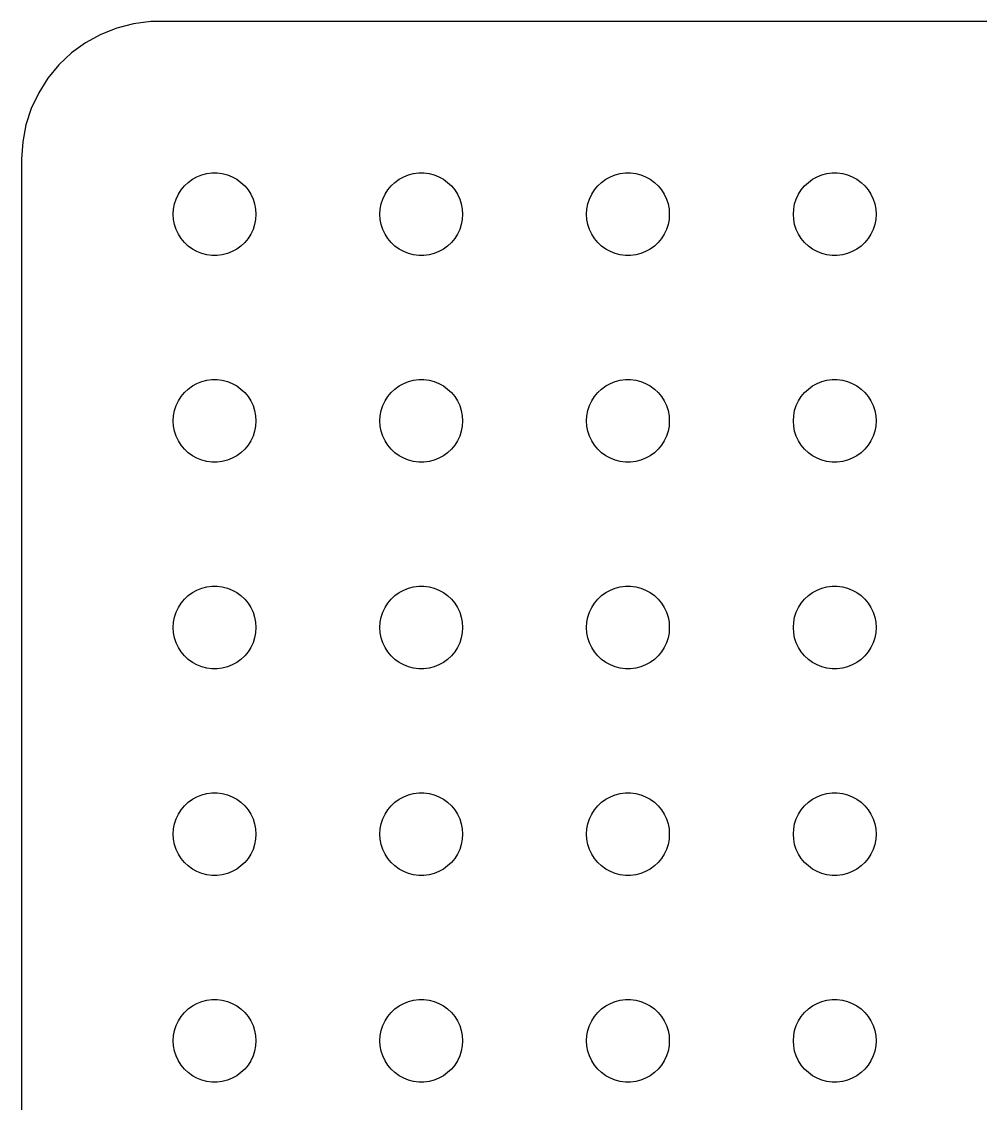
# Model space of a CAD drawing. Header units: metres. Extents: x -74 to 74, y -74 to 74.
# Drawn here: x -74.5 to -39.72, y 35.23 to 74.49 of the extents above; entities that cross this region are included whole.
import ezdxf

# ---------------------------------------------------------------- set-up
doc = ezdxf.new("R2010")
doc.units = ezdxf.units.M

msp = doc.modelspace()

# ---------------------------------------------------------------- linework, layer by layer
for p, q in [((-71.0451, 74.2553), (-71.6289, 74.0241)), ((-70.4369, 74.4114), (-71.0451, 74.2553)), ((-69.8139, 74.4901), (-70.4369, 74.4114)), ((69.8139, 74.4901), (-69.8139, 74.4901)), ((-71.6289, 74.0241), (-72.1791, 73.7216)), ((-72.1791, 73.7216), (-72.6871, 73.3526)), ((-72.6871, 73.3526), (-73.1448, 72.9227)), ((-73.1448, 72.9227), (-73.5451, 72.4389)), ((-73.5451, 72.4389), (-73.8815, 71.9088)), ((-73.8815, 71.9088), (-74.1489, 71.3406)), ((-74.1489, 71.3406), (-74.3429, 70.7434)), ((-74.3429, 70.7434), (-74.4606, 70.1267)), ((-74.4606, 70.1267), (-74.5, 69.5)), ((-74.5, 69.5), (-74.5, -69.5)), ((-68.4561, 68.6558), (-68.3037, 68.7665)), ((-68.3037, 68.7665), (-68.1387, 68.8572)), ((-68.1387, 68.8572), (-67.9635, 68.9266)), ((-67.9635, 68.9266), (-67.7811, 68.9734)), ((-67.7811, 68.9734), (-67.5942, 68.997)), ((-67.5942, 68.997), (-67.4058, 68.997)), ((-67.4058, 68.997), (-67.2189, 68.9734)), ((-67.2189, 68.9734), (-67.0365, 68.9266)), ((-67.0365, 68.9266), (-66.8613, 68.8572)), ((-66.8613, 68.8572), (-66.6963, 68.7665)), ((-66.6963, 68.7665), (-66.5439, 68.6558)), ((-60.9561, 68.6558), (-60.8037, 68.7665)), ((-60.8037, 68.7665), (-60.6387, 68.8572)), ((-60.6387, 68.8572), (-60.4635, 68.9266)), ((-60.4635, 68.9266), (-60.2811, 68.9734)), ((-60.2811, 68.9734), (-60.0942, 68.997)), ((-60.0942, 68.997), (-59.9058, 68.997)), ((-59.9058, 68.997), (-59.7189, 68.9734)), ((-59.7189, 68.9734), (-59.5365, 68.9266)), ((-59.5365, 68.9266), (-59.3613, 68.8572)), ((-59.3613, 68.8572), (-59.1963, 68.7665)), ((-59.1963, 68.7665), (-59.0439, 68.6558)), ((-53.4561, 68.6558), (-53.3037, 68.7665)), ((-53.3037, 68.7665), (-53.1387, 68.8572)), ((-53.1387, 68.8572), (-52.9635, 68.9266)), ((-52.9635, 68.9266), (-52.7811, 68.9734)), ((-52.7811, 68.9734), (-52.5942, 68.997)), ((-52.5942, 68.997), (-52.4058, 68.997)), ((-52.4058, 68.997), (-52.2189, 68.9734)), ((-52.2189, 68.9734), (-52.0365, 68.9266)), ((-52.0365, 68.9266), (-51.8613, 68.8572)), ((-51.8613, 68.8572), (-51.6963, 68.7665)), ((-51.6963, 68.7665), (-51.5439, 68.6558)), ((-45.9561, 68.6558), (-45.8037, 68.7665)), ((-45.8037, 68.7665), (-45.6387, 68.8572)), ((-45.6387, 68.8572), (-45.4635, 68.9266)), ((-45.4635, 68.9266), (-45.2811, 68.9734)), ((-45.2811, 68.9734), (-45.0942, 68.997)), ((-45.0942, 68.997), (-44.9058, 68.997)), ((-44.9058, 68.997), (-44.7189, 68.9734)), ((-44.7189, 68.9734), (-44.5365, 68.9266)), ((-44.5365, 68.9266), (-44.3613, 68.8572)), ((-44.3613, 68.8572), (-44.1963, 68.7665)), ((-44.1963, 68.7665), (-44.0439, 68.6558)), ((-68.8145, 68.2226), (-68.7135, 68.3817)), ((-68.7135, 68.3817), (-68.5934, 68.5268)), ((-68.5934, 68.5268), (-68.4561, 68.6558)), ((-66.5439, 68.6558), (-66.4065, 68.5268)), ((-66.4065, 68.5268), (-66.2865, 68.3817)), ((-66.2865, 68.3817), (-66.1855, 68.2226)), ((-61.3145, 68.2226), (-61.2135, 68.3817)), ((-61.2135, 68.3817), (-61.0934, 68.5268)), ((-61.0934, 68.5268), (-60.9561, 68.6558)), ((-59.0439, 68.6558), (-58.9065, 68.5268)), ((-58.9065, 68.5268), (-58.7865, 68.3817)), ((-58.7865, 68.3817), (-58.6855, 68.2226)), ((-53.8145, 68.2226), (-53.7135, 68.3817)), ((-53.7135, 68.3817), (-53.5934, 68.5268)), ((-53.5934, 68.5268), (-53.4561, 68.6558)), ((-51.5439, 68.6558), (-51.4065, 68.5268)), ((-51.4065, 68.5268), (-51.2865, 68.3817)), ((-51.2865, 68.3817), (-51.1855, 68.2226)), ((-46.3145, 68.2226), (-46.2135, 68.3817)), ((-46.2135, 68.3817), (-46.0934, 68.5268)), ((-46.0934, 68.5268), (-45.9561, 68.6558)), ((-44.0439, 68.6558), (-43.9065, 68.5268)), ((-43.9065, 68.5268), (-43.7865, 68.3817)), ((-43.7865, 68.3817), (-43.6855, 68.2226)), ((-68.9529, 67.873), (-68.8947, 68.0522)), ((-68.8947, 68.0522), (-68.8145, 68.2226)), ((-66.1855, 68.2226), (-66.1053, 68.0522)), ((-66.1053, 68.0522), (-66.0471, 67.873)), ((-61.4529, 67.873), (-61.3947, 68.0522)), ((-61.3947, 68.0522), (-61.3145, 68.2226)), ((-58.6855, 68.2226), (-58.6053, 68.0522)), ((-58.6053, 68.0522), (-58.5471, 67.873)), ((-53.9529, 67.873), (-53.8947, 68.0522)), ((-53.8947, 68.0522), (-53.8145, 68.2226)), ((-51.1855, 68.2226), (-51.1053, 68.0522)), ((-51.1053, 68.0522), (-51.0471, 67.873)), ((-46.4529, 67.873), (-46.3947, 68.0522)), ((-46.3947, 68.0522), (-46.3145, 68.2226)), ((-43.6855, 68.2226), (-43.6053, 68.0522)), ((-43.6053, 68.0522), (-43.5471, 67.873)), ((-69, 67.5), (-68.9882, 67.688)), ((-68.9882, 67.688), (-68.9529, 67.873)), ((-66.0471, 67.873), (-66.0118, 67.688)), ((-66.0118, 67.688), (-66, 67.5)), ((-61.5, 67.5), (-61.4882, 67.688)), ((-61.4882, 67.688), (-61.4529, 67.873)), ((-58.5471, 67.873), (-58.5118, 67.688)), ((-58.5118, 67.688), (-58.5, 67.5)), ((-54, 67.5), (-53.9882, 67.688)), ((-53.9882, 67.688), (-53.9529, 67.873)), ((-51.0471, 67.873), (-51.0118, 67.688)), ((-51.0118, 67.688), (-51, 67.5)), ((-46.5, 67.5), (-46.4882, 67.688)), ((-46.4882, 67.688), (-46.4529, 67.873)), ((-43.5471, 67.873), (-43.5118, 67.688)), ((-43.5118, 67.688), (-43.5, 67.5)), ((-68.9882, 67.312), (-69, 67.5)), ((-68.9529, 67.127), (-68.9882, 67.312)), ((-66.0118, 67.312), (-66.0471, 67.127)), ((-66, 67.5), (-66.0118, 67.312)), ((-61.4882, 67.312), (-61.5, 67.5)), ((-61.4529, 67.127), (-61.4882, 67.312)), ((-58.5118, 67.312), (-58.5471, 67.127)), ((-58.5, 67.5), (-58.5118, 67.312)), ((-53.9882, 67.312), (-54, 67.5)), ((-53.9529, 67.127), (-53.9882, 67.312)), ((-51.0118, 67.312), (-51.0471, 67.127)), ((-51, 67.5), (-51.0118, 67.312)), ((-46.4882, 67.312), (-46.5, 67.5)), ((-46.4529, 67.127), (-46.4882, 67.312)), ((-43.5118, 67.312), (-43.5471, 67.127)), ((-43.5, 67.5), (-43.5118, 67.312)), ((-68.8947, 66.9478), (-68.9529, 67.127)), ((-68.8145, 66.7774), (-68.8947, 66.9478)), ((-68.7135, 66.6183), (-68.8145, 66.7774)), ((-66.1855, 66.7774), (-66.2865, 66.6183)), ((-66.1053, 66.9478), (-66.1855, 66.7774)), ((-66.0471, 67.127), (-66.1053, 66.9478)), ((-61.3947, 66.9478), (-61.4529, 67.127)), ((-61.3145, 66.7774), (-61.3947, 66.9478)), ((-61.2135, 66.6183), (-61.3145, 66.7774)), ((-58.6855, 66.7774), (-58.7865, 66.6183)), ((-58.6053, 66.9478), (-58.6855, 66.7774)), ((-58.5471, 67.127), (-58.6053, 66.9478)), ((-53.8947, 66.9478), (-53.9529, 67.127)), ((-53.8145, 66.7774), (-53.8947, 66.9478)), ((-53.7135, 66.6183), (-53.8145, 66.7774)), ((-51.1855, 66.7774), (-51.2865, 66.6183)), ((-51.1053, 66.9478), (-51.1855, 66.7774)), ((-51.0471, 67.127), (-51.1053, 66.9478)), ((-46.3947, 66.9478), (-46.4529, 67.127)), ((-46.3145, 66.7774), (-46.3947, 66.9478)), ((-46.2135, 66.6183), (-46.3145, 66.7774)), ((-43.6855, 66.7774), (-43.7865, 66.6183)), ((-43.6053, 66.9478), (-43.6855, 66.7774)), ((-43.5471, 67.127), (-43.6053, 66.9478)), ((-68.5934, 66.4732), (-68.7135, 66.6183)), ((-68.4561, 66.3442), (-68.5934, 66.4732)), ((-66.4065, 66.4732), (-66.5439, 66.3442)), ((-66.2865, 66.6183), (-66.4065, 66.4732)), ((-61.0934, 66.4732), (-61.2135, 66.6183)), ((-60.9561, 66.3442), (-61.0934, 66.4732)), ((-58.9065, 66.4732), (-59.0439, 66.3442)), ((-58.7865, 66.6183), (-58.9065, 66.4732)), ((-53.5934, 66.4732), (-53.7135, 66.6183)), ((-53.4561, 66.3442), (-53.5934, 66.4732)), ((-51.4065, 66.4732), (-51.5439, 66.3442)), ((-51.2865, 66.6183), (-51.4065, 66.4732)), ((-46.0934, 66.4732), (-46.2135, 66.6183)), ((-45.9561, 66.3442), (-46.0934, 66.4732)), ((-43.9065, 66.4732), (-44.0439, 66.3442)), ((-43.7865, 66.6183), (-43.9065, 66.4732)), ((-68.3037, 66.2335), (-68.4561, 66.3442)), ((-68.1387, 66.1428), (-68.3037, 66.2335)), ((-67.9635, 66.0734), (-68.1387, 66.1428)), ((-67.7811, 66.0266), (-67.9635, 66.0734)), ((-67.5942, 66.003), (-67.7811, 66.0266)), ((-67.4058, 66.003), (-67.5942, 66.003)), ((-67.2189, 66.0266), (-67.4058, 66.003)), ((-67.0365, 66.0734), (-67.2189, 66.0266)), ((-66.8613, 66.1428), (-67.0365, 66.0734)), ((-66.6963, 66.2335), (-66.8613, 66.1428)), ((-66.5439, 66.3442), (-66.6963, 66.2335)), ((-60.8037, 66.2335), (-60.9561, 66.3442)), ((-60.6387, 66.1428), (-60.8037, 66.2335)), ((-60.4635, 66.0734), (-60.6387, 66.1428)), ((-60.2811, 66.0266), (-60.4635, 66.0734)), ((-60.0942, 66.003), (-60.2811, 66.0266)), ((-59.9058, 66.003), (-60.0942, 66.003)), ((-59.7189, 66.0266), (-59.9058, 66.003)), ((-59.5365, 66.0734), (-59.7189, 66.0266)), ((-59.3613, 66.1428), (-59.5365, 66.0734)), ((-59.1963, 66.2335), (-59.3613, 66.1428)), ((-59.0439, 66.3442), (-59.1963, 66.2335)), ((-53.3037, 66.2335), (-53.4561, 66.3442)), ((-53.1387, 66.1428), (-53.3037, 66.2335)), ((-52.9635, 66.0734), (-53.1387, 66.1428)), ((-52.7811, 66.0266), (-52.9635, 66.0734)), ((-52.5942, 66.003), (-52.7811, 66.0266)), ((-52.4058, 66.003), (-52.5942, 66.003)), ((-52.2189, 66.0266), (-52.4058, 66.003)), ((-52.0365, 66.0734), (-52.2189, 66.0266)), ((-51.8613, 66.1428), (-52.0365, 66.0734)), ((-51.6963, 66.2335), (-51.8613, 66.1428)), ((-51.5439, 66.3442), (-51.6963, 66.2335)), ((-45.8037, 66.2335), (-45.9561, 66.3442)), ((-45.6387, 66.1428), (-45.8037, 66.2335)), ((-45.4635, 66.0734), (-45.6387, 66.1428)), ((-45.2811, 66.0266), (-45.4635, 66.0734)), ((-45.0942, 66.003), (-45.2811, 66.0266)), ((-44.9058, 66.003), (-45.0942, 66.003)), ((-44.7189, 66.0266), (-44.9058, 66.003)), ((-44.5365, 66.0734), (-44.7189, 66.0266)), ((-44.3613, 66.1428), (-44.5365, 66.0734)), ((-44.1963, 66.2335), (-44.3613, 66.1428)), ((-44.0439, 66.3442), (-44.1963, 66.2335)), ((-68.4561, 61.1558), (-68.3037, 61.2665)), ((-68.3037, 61.2665), (-68.1387, 61.3572)), ((-68.1387, 61.3572), (-67.9635, 61.4266)), ((-67.9635, 61.4266), (-67.7811, 61.4734)), ((-67.7811, 61.4734), (-67.5942, 61.497)), ((-67.5942, 61.497), (-67.4058, 61.497)), ((-67.4058, 61.497), (-67.2189, 61.4734)), ((-67.2189, 61.4734), (-67.0365, 61.4266)), ((-67.0365, 61.4266), (-66.8613, 61.3572)), ((-66.8613, 61.3572), (-66.6963, 61.2665)), ((-66.6963, 61.2665), (-66.5439, 61.1558)), ((-60.9561, 61.1558), (-60.8037, 61.2665)), ((-60.8037, 61.2665), (-60.6387, 61.3572)), ((-60.6387, 61.3572), (-60.4635, 61.4266)), ((-60.4635, 61.4266), (-60.2811, 61.4734)), ((-60.2811, 61.4734), (-60.0942, 61.497)), ((-60.0942, 61.497), (-59.9058, 61.497)), ((-59.9058, 61.497), (-59.7189, 61.4734)), ((-59.7189, 61.4734), (-59.5365, 61.4266)), ((-59.5365, 61.4266), (-59.3613, 61.3572)), ((-59.3613, 61.3572), (-59.1963, 61.2665)), ((-59.1963, 61.2665), (-59.0439, 61.1558)), ((-53.4561, 61.1558), (-53.3037, 61.2665)), ((-53.3037, 61.2665), (-53.1387, 61.3572)), ((-53.1387, 61.3572), (-52.9635, 61.4266)), ((-52.9635, 61.4266), (-52.7811, 61.4734)), ((-52.7811, 61.4734), (-52.5942, 61.497)), ((-52.5942, 61.497), (-52.4058, 61.497)), ((-52.4058, 61.497), (-52.2189, 61.4734)), ((-52.2189, 61.4734), (-52.0365, 61.4266)), ((-52.0365, 61.4266), (-51.8613, 61.3572)), ((-51.8613, 61.3572), (-51.6963, 61.2665)), ((-51.6963, 61.2665), (-51.5439, 61.1558)), ((-45.9561, 61.1558), (-45.8037, 61.2665)), ((-45.8037, 61.2665), (-45.6387, 61.3572)), ((-45.6387, 61.3572), (-45.4635, 61.4266)), ((-45.4635, 61.4266), (-45.2811, 61.4734)), ((-45.2811, 61.4734), (-45.0942, 61.497)), ((-45.0942, 61.497), (-44.9058, 61.497)), ((-44.9058, 61.497), (-44.7189, 61.4734)), ((-44.7189, 61.4734), (-44.5365, 61.4266)), ((-44.5365, 61.4266), (-44.3613, 61.3572)), ((-44.3613, 61.3572), (-44.1963, 61.2665)), ((-44.1963, 61.2665), (-44.0439, 61.1558)), ((-68.8145, 60.7226), (-68.7135, 60.8817)), ((-68.7135, 60.8817), (-68.5934, 61.0268)), ((-68.5934, 61.0268), (-68.4561, 61.1558)), ((-66.5439, 61.1558), (-66.4065, 61.0268)), ((-66.4065, 61.0268), (-66.2865, 60.8817)), ((-66.2865, 60.8817), (-66.1855, 60.7226)), ((-61.3145, 60.7226), (-61.2135, 60.8817)), ((-61.2135, 60.8817), (-61.0934, 61.0268)), ((-61.0934, 61.0268), (-60.9561, 61.1558)), ((-59.0439, 61.1558), (-58.9065, 61.0268)), ((-58.9065, 61.0268), (-58.7865, 60.8817)), ((-58.7865, 60.8817), (-58.6855, 60.7226)), ((-53.8145, 60.7226), (-53.7135, 60.8817)), ((-53.7135, 60.8817), (-53.5934, 61.0268)), ((-53.5934, 61.0268), (-53.4561, 61.1558)), ((-51.5439, 61.1558), (-51.4065, 61.0268)), ((-51.4065, 61.0268), (-51.2865, 60.8817)), ((-51.2865, 60.8817), (-51.1855, 60.7226)), ((-46.3145, 60.7226), (-46.2135, 60.8817)), ((-46.2135, 60.8817), (-46.0934, 61.0268)), ((-46.0934, 61.0268), (-45.9561, 61.1558)), ((-44.0439, 61.1558), (-43.9065, 61.0268)), ((-43.9065, 61.0268), (-43.7865, 60.8817)), ((-43.7865, 60.8817), (-43.6855, 60.7226)), ((-68.9529, 60.373), (-68.8947, 60.5522)), ((-68.8947, 60.5522), (-68.8145, 60.7226)), ((-66.1855, 60.7226), (-66.1053, 60.5522)), ((-66.1053, 60.5522), (-66.0471, 60.373)), ((-61.4529, 60.373), (-61.3947, 60.5522)), ((-61.3947, 60.5522), (-61.3145, 60.7226)), ((-58.6855, 60.7226), (-58.6053, 60.5522)), ((-58.6053, 60.5522), (-58.5471, 60.373)), ((-53.9529, 60.373), (-53.8947, 60.5522)), ((-53.8947, 60.5522), (-53.8145, 60.7226)), ((-51.1855, 60.7226), (-51.1053, 60.5522)), ((-51.1053, 60.5522), (-51.0471, 60.373)), ((-46.4529, 60.373), (-46.3947, 60.5522)), ((-46.3947, 60.5522), (-46.3145, 60.7226)), ((-43.6855, 60.7226), (-43.6053, 60.5522)), ((-43.6053, 60.5522), (-43.5471, 60.373)), ((-69, 60), (-68.9882, 60.188)), ((-68.9882, 60.188), (-68.9529, 60.373)), ((-66.0471, 60.373), (-66.0118, 60.188)), ((-66.0118, 60.188), (-66, 60)), ((-61.5, 60), (-61.4882, 60.188)), ((-61.4882, 60.188), (-61.4529, 60.373)), ((-58.5471, 60.373), (-58.5118, 60.188)), ((-58.5118, 60.188), (-58.5, 60)), ((-54, 60), (-53.9882, 60.188)), ((-53.9882, 60.188), (-53.9529, 60.373)), ((-51.0471, 60.373), (-51.0118, 60.188)), ((-51.0118, 60.188), (-51, 60)), ((-46.5, 60), (-46.4882, 60.188)), ((-46.4882, 60.188), (-46.4529, 60.373)), ((-43.5471, 60.373), (-43.5118, 60.188)), ((-43.5118, 60.188), (-43.5, 60)), ((-68.9882, 59.812), (-69, 60)), ((-68.9529, 59.627), (-68.9882, 59.812)), ((-66.0118, 59.812), (-66.0471, 59.627)), ((-66, 60), (-66.0118, 59.812)), ((-61.4882, 59.812), (-61.5, 60)), ((-61.4529, 59.627), (-61.4882, 59.812)), ((-58.5118, 59.812), (-58.5471, 59.627)), ((-58.5, 60), (-58.5118, 59.812)), ((-53.9882, 59.812), (-54, 60)), ((-53.9529, 59.627), (-53.9882, 59.812)), ((-51.0118, 59.812), (-51.0471, 59.627)), ((-51, 60), (-51.0118, 59.812)), ((-46.4882, 59.812), (-46.5, 60)), ((-46.4529, 59.627), (-46.4882, 59.812)), ((-43.5118, 59.812), (-43.5471, 59.627)), ((-43.5, 60), (-43.5118, 59.812)), ((-68.8947, 59.4478), (-68.9529, 59.627)), ((-68.8145, 59.2774), (-68.8947, 59.4478)), ((-66.1053, 59.4478), (-66.1855, 59.2774)), ((-66.0471, 59.627), (-66.1053, 59.4478)), ((-61.3947, 59.4478), (-61.4529, 59.627)), ((-61.3145, 59.2774), (-61.3947, 59.4478)), ((-58.6053, 59.4478), (-58.6855, 59.2774)), ((-58.5471, 59.627), (-58.6053, 59.4478)), ((-53.8947, 59.4478), (-53.9529, 59.627)), ((-53.8145, 59.2774), (-53.8947, 59.4478)), ((-51.1053, 59.4478), (-51.1855, 59.2774)), ((-51.0471, 59.627), (-51.1053, 59.4478)), ((-46.3947, 59.4478), (-46.4529, 59.627)), ((-46.3145, 59.2774), (-46.3947, 59.4478)), ((-43.6053, 59.4478), (-43.6855, 59.2774)), ((-43.5471, 59.627), (-43.6053, 59.4478)), ((-68.7135, 59.1183), (-68.8145, 59.2774)), ((-68.5934, 58.9732), (-68.7135, 59.1183)), ((-68.4561, 58.8442), (-68.5934, 58.9732)), ((-66.4065, 58.9732), (-66.5439, 58.8442)), ((-66.2865, 59.1183), (-66.4065, 58.9732)), ((-66.1855, 59.2774), (-66.2865, 59.1183)), ((-61.2135, 59.1183), (-61.3145, 59.2774)), ((-61.0934, 58.9732), (-61.2135, 59.1183)), ((-60.9561, 58.8442), (-61.0934, 58.9732)), ((-58.9065, 58.9732), (-59.0439, 58.8442)), ((-58.7865, 59.1183), (-58.9065, 58.9732)), ((-58.6855, 59.2774), (-58.7865, 59.1183)), ((-53.7135, 59.1183), (-53.8145, 59.2774)), ((-53.5934, 58.9732), (-53.7135, 59.1183)), ((-53.4561, 58.8442), (-53.5934, 58.9732)), ((-51.4065, 58.9732), (-51.5439, 58.8442)), ((-51.2865, 59.1183), (-51.4065, 58.9732)), ((-51.1855, 59.2774), (-51.2865, 59.1183)), ((-46.2135, 59.1183), (-46.3145, 59.2774)), ((-46.0934, 58.9732), (-46.2135, 59.1183)), ((-45.9561, 58.8442), (-46.0934, 58.9732)), ((-43.9065, 58.9732), (-44.0439, 58.8442)), ((-43.7865, 59.1183), (-43.9065, 58.9732)), ((-43.6855, 59.2774), (-43.7865, 59.1183)), ((-68.3037, 58.7335), (-68.4561, 58.8442)), ((-68.1387, 58.6428), (-68.3037, 58.7335)), ((-67.9635, 58.5734), (-68.1387, 58.6428)), ((-67.7811, 58.5266), (-67.9635, 58.5734)), ((-67.5942, 58.503), (-67.7811, 58.5266)), ((-67.4058, 58.503), (-67.5942, 58.503)), ((-67.2189, 58.5266), (-67.4058, 58.503)), ((-67.0365, 58.5734), (-67.2189, 58.5266)), ((-66.8613, 58.6428), (-67.0365, 58.5734)), ((-66.6963, 58.7335), (-66.8613, 58.6428)), ((-66.5439, 58.8442), (-66.6963, 58.7335)), ((-60.8037, 58.7335), (-60.9561, 58.8442)), ((-60.6387, 58.6428), (-60.8037, 58.7335)), ((-60.4635, 58.5734), (-60.6387, 58.6428)), ((-60.2811, 58.5266), (-60.4635, 58.5734)), ((-60.0942, 58.503), (-60.2811, 58.5266)), ((-59.9058, 58.503), (-60.0942, 58.503)), ((-59.7189, 58.5266), (-59.9058, 58.503)), ((-59.5365, 58.5734), (-59.7189, 58.5266)), ((-59.3613, 58.6428), (-59.5365, 58.5734)), ((-59.1963, 58.7335), (-59.3613, 58.6428)), ((-59.0439, 58.8442), (-59.1963, 58.7335)), ((-53.3037, 58.7335), (-53.4561, 58.8442)), ((-53.1387, 58.6428), (-53.3037, 58.7335)), ((-52.9635, 58.5734), (-53.1387, 58.6428)), ((-52.7811, 58.5266), (-52.9635, 58.5734)), ((-52.5942, 58.503), (-52.7811, 58.5266)), ((-52.4058, 58.503), (-52.5942, 58.503)), ((-52.2189, 58.5266), (-52.4058, 58.503)), ((-52.0365, 58.5734), (-52.2189, 58.5266)), ((-51.8613, 58.6428), (-52.0365, 58.5734)), ((-51.6963, 58.7335), (-51.8613, 58.6428)), ((-51.5439, 58.8442), (-51.6963, 58.7335)), ((-45.8037, 58.7335), (-45.9561, 58.8442)), ((-45.6387, 58.6428), (-45.8037, 58.7335)), ((-45.4635, 58.5734), (-45.6387, 58.6428)), ((-45.2811, 58.5266), (-45.4635, 58.5734)), ((-45.0942, 58.503), (-45.2811, 58.5266)), ((-44.9058, 58.503), (-45.0942, 58.503)), ((-44.7189, 58.5266), (-44.9058, 58.503)), ((-44.5365, 58.5734), (-44.7189, 58.5266)), ((-44.3613, 58.6428), (-44.5365, 58.5734)), ((-44.1963, 58.7335), (-44.3613, 58.6428)), ((-44.0439, 58.8442), (-44.1963, 58.7335)), ((-68.3037, 53.7665), (-68.1387, 53.8572)), ((-68.1387, 53.8572), (-67.9635, 53.9266)), ((-67.9635, 53.9266), (-67.7811, 53.9734)), ((-67.7811, 53.9734), (-67.5942, 53.997)), ((-67.5942, 53.997), (-67.4058, 53.997)), ((-67.4058, 53.997), (-67.2189, 53.9734)), ((-67.2189, 53.9734), (-67.0365, 53.9266)), ((-67.0365, 53.9266), (-66.8613, 53.8572)), ((-66.8613, 53.8572), (-66.6963, 53.7665)), ((-60.8037, 53.7665), (-60.6387, 53.8572)), ((-60.6387, 53.8572), (-60.4635, 53.9266)), ((-60.4635, 53.9266), (-60.2811, 53.9734)), ((-60.2811, 53.9734), (-60.0942, 53.997)), ((-60.0942, 53.997), (-59.9058, 53.997)), ((-59.9058, 53.997), (-59.7189, 53.9734)), ((-59.7189, 53.9734), (-59.5365, 53.9266)), ((-59.5365, 53.9266), (-59.3613, 53.8572)), ((-59.3613, 53.8572), (-59.1963, 53.7665)), ((-53.3037, 53.7665), (-53.1387, 53.8572)), ((-53.1387, 53.8572), (-52.9635, 53.9266)), ((-52.9635, 53.9266), (-52.7811, 53.9734)), ((-52.7811, 53.9734), (-52.5942, 53.997)), ((-52.5942, 53.997), (-52.4058, 53.997)), ((-52.4058, 53.997), (-52.2189, 53.9734)), ((-52.2189, 53.9734), (-52.0365, 53.9266)), ((-52.0365, 53.9266), (-51.8613, 53.8572)), ((-51.8613, 53.8572), (-51.6963, 53.7665)), ((-45.8037, 53.7665), (-45.6387, 53.8572)), ((-45.6387, 53.8572), (-45.4635, 53.9266)), ((-45.4635, 53.9266), (-45.2811, 53.9734)), ((-45.2811, 53.9734), (-45.0942, 53.997)), ((-45.0942, 53.997), (-44.9058, 53.997)), ((-44.9058, 53.997), (-44.7189, 53.9734)), ((-44.7189, 53.9734), (-44.5365, 53.9266)), ((-44.5365, 53.9266), (-44.3613, 53.8572)), ((-44.3613, 53.8572), (-44.1963, 53.7665)), ((-68.7135, 53.3817), (-68.5934, 53.5268)), ((-68.5934, 53.5268), (-68.4561, 53.6558)), ((-68.4561, 53.6558), (-68.3037, 53.7665)), ((-66.6963, 53.7665), (-66.5439, 53.6558)), ((-66.5439, 53.6558), (-66.4065, 53.5268)), ((-66.4065, 53.5268), (-66.2865, 53.3817)), ((-61.2135, 53.3817), (-61.0934, 53.5268)), ((-61.0934, 53.5268), (-60.9561, 53.6558)), ((-60.9561, 53.6558), (-60.8037, 53.7665)), ((-59.1963, 53.7665), (-59.0439, 53.6558)), ((-59.0439, 53.6558), (-58.9065, 53.5268)), ((-58.9065, 53.5268), (-58.7865, 53.3817)), ((-53.7135, 53.3817), (-53.5934, 53.5268)), ((-53.5934, 53.5268), (-53.4561, 53.6558)), ((-53.4561, 53.6558), (-53.3037, 53.7665)), ((-51.6963, 53.7665), (-51.5439, 53.6558)), ((-51.5439, 53.6558), (-51.4065, 53.5268)), ((-51.4065, 53.5268), (-51.2865, 53.3817)), ((-46.2135, 53.3817), (-46.0934, 53.5268)), ((-46.0934, 53.5268), (-45.9561, 53.6558)), ((-45.9561, 53.6558), (-45.8037, 53.7665)), ((-44.1963, 53.7665), (-44.0439, 53.6558)), ((-44.0439, 53.6558), (-43.9065, 53.5268)), ((-43.9065, 53.5268), (-43.7865, 53.3817)), ((-68.9529, 52.873), (-68.8947, 53.0522)), ((-68.8947, 53.0522), (-68.8145, 53.2226)), ((-68.8145, 53.2226), (-68.7135, 53.3817)), ((-66.2865, 53.3817), (-66.1855, 53.2226)), ((-66.1855, 53.2226), (-66.1053, 53.0522)), ((-66.1053, 53.0522), (-66.0471, 52.873)), ((-61.4529, 52.873), (-61.3947, 53.0522)), ((-61.3947, 53.0522), (-61.3145, 53.2226)), ((-61.3145, 53.2226), (-61.2135, 53.3817)), ((-58.7865, 53.3817), (-58.6855, 53.2226)), ((-58.6855, 53.2226), (-58.6053, 53.0522)), ((-58.6053, 53.0522), (-58.5471, 52.873)), ((-53.9529, 52.873), (-53.8947, 53.0522)), ((-53.8947, 53.0522), (-53.8145, 53.2226)), ((-53.8145, 53.2226), (-53.7135, 53.3817)), ((-51.2865, 53.3817), (-51.1855, 53.2226)), ((-51.1855, 53.2226), (-51.1053, 53.0522)), ((-51.1053, 53.0522), (-51.0471, 52.873)), ((-46.4529, 52.873), (-46.3947, 53.0522)), ((-46.3947, 53.0522), (-46.3145, 53.2226)), ((-46.3145, 53.2226), (-46.2135, 53.3817)), ((-43.7865, 53.3817), (-43.6855, 53.2226)), ((-43.6855, 53.2226), (-43.6053, 53.0522)), ((-43.6053, 53.0522), (-43.5471, 52.873)), ((-69, 52.5), (-68.9882, 52.688)), ((-68.9882, 52.688), (-68.9529, 52.873)), ((-66.0471, 52.873), (-66.0118, 52.688)), ((-66.0118, 52.688), (-66, 52.5)), ((-61.5, 52.5), (-61.4882, 52.688)), ((-61.4882, 52.688), (-61.4529, 52.873)), ((-58.5471, 52.873), (-58.5118, 52.688)), ((-58.5118, 52.688), (-58.5, 52.5)), ((-54, 52.5), (-53.9882, 52.688)), ((-53.9882, 52.688), (-53.9529, 52.873)), ((-51.0471, 52.873), (-51.0118, 52.688)), ((-51.0118, 52.688), (-51, 52.5)), ((-46.5, 52.5), (-46.4882, 52.688)), ((-46.4882, 52.688), (-46.4529, 52.873)), ((-43.5471, 52.873), (-43.5118, 52.688)), ((-43.5118, 52.688), (-43.5, 52.5)), ((-68.9882, 52.312), (-69, 52.5)), ((-68.9529, 52.127), (-68.9882, 52.312)), ((-66.0118, 52.312), (-66.0471, 52.127)), ((-66, 52.5), (-66.0118, 52.312)), ((-61.4882, 52.312), (-61.5, 52.5)), ((-61.4529, 52.127), (-61.4882, 52.312)), ((-58.5118, 52.312), (-58.5471, 52.127)), ((-58.5, 52.5), (-58.5118, 52.312)), ((-53.9882, 52.312), (-54, 52.5)), ((-53.9529, 52.127), (-53.9882, 52.312)), ((-51.0118, 52.312), (-51.0471, 52.127)), ((-51, 52.5), (-51.0118, 52.312)), ((-46.4882, 52.312), (-46.5, 52.5)), ((-46.4529, 52.127), (-46.4882, 52.312)), ((-43.5118, 52.312), (-43.5471, 52.127)), ((-43.5, 52.5), (-43.5118, 52.312)), ((-68.8947, 51.9478), (-68.9529, 52.127)), ((-68.8145, 51.7774), (-68.8947, 51.9478)), ((-66.1053, 51.9478), (-66.1855, 51.7774)), ((-66.0471, 52.127), (-66.1053, 51.9478)), ((-61.3947, 51.9478), (-61.4529, 52.127)), ((-61.3145, 51.7774), (-61.3947, 51.9478)), ((-58.6053, 51.9478), (-58.6855, 51.7774)), ((-58.5471, 52.127), (-58.6053, 51.9478)), ((-53.8947, 51.9478), (-53.9529, 52.127)), ((-53.8145, 51.7774), (-53.8947, 51.9478)), ((-51.1053, 51.9478), (-51.1855, 51.7774)), ((-51.0471, 52.127), (-51.1053, 51.9478)), ((-46.3947, 51.9478), (-46.4529, 52.127)), ((-46.3145, 51.7774), (-46.3947, 51.9478)), ((-43.6053, 51.9478), (-43.6855, 51.7774)), ((-43.5471, 52.127), (-43.6053, 51.9478)), ((-68.7135, 51.6183), (-68.8145, 51.7774)), ((-68.5934, 51.4732), (-68.7135, 51.6183)), ((-68.4561, 51.3442), (-68.5934, 51.4732)), ((-66.4065, 51.4732), (-66.5439, 51.3442)), ((-66.2865, 51.6183), (-66.4065, 51.4732)), ((-66.1855, 51.7774), (-66.2865, 51.6183)), ((-61.2135, 51.6183), (-61.3145, 51.7774)), ((-61.0934, 51.4732), (-61.2135, 51.6183)), ((-60.9561, 51.3442), (-61.0934, 51.4732)), ((-58.9065, 51.4732), (-59.0439, 51.3442)), ((-58.7865, 51.6183), (-58.9065, 51.4732)), ((-58.6855, 51.7774), (-58.7865, 51.6183)), ((-53.7135, 51.6183), (-53.8145, 51.7774)), ((-53.5934, 51.4732), (-53.7135, 51.6183)), ((-53.4561, 51.3442), (-53.5934, 51.4732)), ((-51.4065, 51.4732), (-51.5439, 51.3442)), ((-51.2865, 51.6183), (-51.4065, 51.4732)), ((-51.1855, 51.7774), (-51.2865, 51.6183)), ((-46.2135, 51.6183), (-46.3145, 51.7774)), ((-46.0934, 51.4732), (-46.2135, 51.6183)), ((-45.9561, 51.3442), (-46.0934, 51.4732)), ((-43.9065, 51.4732), (-44.0439, 51.3442)), ((-43.7865, 51.6183), (-43.9065, 51.4732)), ((-43.6855, 51.7774), (-43.7865, 51.6183)), ((-68.3037, 51.2335), (-68.4561, 51.3442)), ((-68.1387, 51.1428), (-68.3037, 51.2335)), ((-67.9635, 51.0734), (-68.1387, 51.1428)), ((-67.7811, 51.0266), (-67.9635, 51.0734)), ((-67.0365, 51.0734), (-67.2189, 51.0266)), ((-66.8613, 51.1428), (-67.0365, 51.0734)), ((-66.6963, 51.2335), (-66.8613, 51.1428)), ((-66.5439, 51.3442), (-66.6963, 51.2335)), ((-60.8037, 51.2335), (-60.9561, 51.3442)), ((-60.6387, 51.1428), (-60.8037, 51.2335)), ((-60.4635, 51.0734), (-60.6387, 51.1428)), ((-60.2811, 51.0266), (-60.4635, 51.0734)), ((-59.5365, 51.0734), (-59.7189, 51.0266)), ((-59.3613, 51.1428), (-59.5365, 51.0734)), ((-59.1963, 51.2335), (-59.3613, 51.1428)), ((-59.0439, 51.3442), (-59.1963, 51.2335)), ((-53.3037, 51.2335), (-53.4561, 51.3442)), ((-53.1387, 51.1428), (-53.3037, 51.2335)), ((-52.9635, 51.0734), (-53.1387, 51.1428)), ((-52.7811, 51.0266), (-52.9635, 51.0734)), ((-52.0365, 51.0734), (-52.2189, 51.0266)), ((-51.8613, 51.1428), (-52.0365, 51.0734)), ((-51.6963, 51.2335), (-51.8613, 51.1428)), ((-51.5439, 51.3442), (-51.6963, 51.2335)), ((-45.8037, 51.2335), (-45.9561, 51.3442)), ((-45.6387, 51.1428), (-45.8037, 51.2335)), ((-45.4635, 51.0734), (-45.6387, 51.1428)), ((-45.2811, 51.0266), (-45.4635, 51.0734)), ((-44.5365, 51.0734), (-44.7189, 51.0266)), ((-44.3613, 51.1428), (-44.5365, 51.0734)), ((-44.1963, 51.2335), (-44.3613, 51.1428)), ((-44.0439, 51.3442), (-44.1963, 51.2335)), ((-67.5942, 51.003), (-67.7811, 51.0266)), ((-67.4058, 51.003), (-67.5942, 51.003)), ((-67.2189, 51.0266), (-67.4058, 51.003)), ((-60.0942, 51.003), (-60.2811, 51.0266)), ((-59.9058, 51.003), (-60.0942, 51.003)), ((-59.7189, 51.0266), (-59.9058, 51.003)), ((-52.5942, 51.003), (-52.7811, 51.0266)), ((-52.4058, 51.003), (-52.5942, 51.003)), ((-52.2189, 51.0266), (-52.4058, 51.003)), ((-45.0942, 51.003), (-45.2811, 51.0266)), ((-44.9058, 51.003), (-45.0942, 51.003)), ((-44.7189, 51.0266), (-44.9058, 51.003)), ((-68.3037, 46.2665), (-68.1387, 46.3572)), ((-68.1387, 46.3572), (-67.9635, 46.4266)), ((-67.9635, 46.4266), (-67.7811, 46.4734)), ((-67.7811, 46.4734), (-67.5942, 46.497)), ((-67.5942, 46.497), (-67.4058, 46.497)), ((-67.4058, 46.497), (-67.2189, 46.4734)), ((-67.2189, 46.4734), (-67.0365, 46.4266)), ((-67.0365, 46.4266), (-66.8613, 46.3572)), ((-66.8613, 46.3572), (-66.6963, 46.2665)), ((-60.8037, 46.2665), (-60.6387, 46.3572)), ((-60.6387, 46.3572), (-60.4635, 46.4266)), ((-60.4635, 46.4266), (-60.2811, 46.4734)), ((-60.2811, 46.4734), (-60.0942, 46.497)), ((-60.0942, 46.497), (-59.9058, 46.497)), ((-59.9058, 46.497), (-59.7189, 46.4734)), ((-59.7189, 46.4734), (-59.5365, 46.4266)), ((-59.5365, 46.4266), (-59.3613, 46.3572)), ((-59.3613, 46.3572), (-59.1963, 46.2665)), ((-53.3037, 46.2665), (-53.1387, 46.3572)), ((-53.1387, 46.3572), (-52.9635, 46.4266)), ((-52.9635, 46.4266), (-52.7811, 46.4734)), ((-52.7811, 46.4734), (-52.5942, 46.497)), ((-52.5942, 46.497), (-52.4058, 46.497)), ((-52.4058, 46.497), (-52.2189, 46.4734)), ((-52.2189, 46.4734), (-52.0365, 46.4266)), ((-52.0365, 46.4266), (-51.8613, 46.3572)), ((-51.8613, 46.3572), (-51.6963, 46.2665)), ((-45.8037, 46.2665), (-45.6387, 46.3572)), ((-45.6387, 46.3572), (-45.4635, 46.4266)), ((-45.4635, 46.4266), (-45.2811, 46.4734)), ((-45.2811, 46.4734), (-45.0942, 46.497)), ((-45.0942, 46.497), (-44.9058, 46.497)), ((-44.9058, 46.497), (-44.7189, 46.4734)), ((-44.7189, 46.4734), (-44.5365, 46.4266)), ((-44.5365, 46.4266), (-44.3613, 46.3572)), ((-44.3613, 46.3572), (-44.1963, 46.2665)), ((-68.7135, 45.8817), (-68.5934, 46.0268)), ((-68.5934, 46.0268), (-68.4561, 46.1558)), ((-68.4561, 46.1558), (-68.3037, 46.2665)), ((-66.6963, 46.2665), (-66.5439, 46.1558)), ((-66.5439, 46.1558), (-66.4065, 46.0268)), ((-66.4065, 46.0268), (-66.2865, 45.8817)), ((-61.2135, 45.8817), (-61.0934, 46.0268)), ((-61.0934, 46.0268), (-60.9561, 46.1558)), ((-60.9561, 46.1558), (-60.8037, 46.2665)), ((-59.1963, 46.2665), (-59.0439, 46.1558)), ((-59.0439, 46.1558), (-58.9065, 46.0268)), ((-58.9065, 46.0268), (-58.7865, 45.8817)), ((-53.7135, 45.8817), (-53.5934, 46.0268)), ((-53.5934, 46.0268), (-53.4561, 46.1558)), ((-53.4561, 46.1558), (-53.3037, 46.2665)), ((-51.6963, 46.2665), (-51.5439, 46.1558)), ((-51.5439, 46.1558), (-51.4065, 46.0268)), ((-51.4065, 46.0268), (-51.2865, 45.8817)), ((-46.2135, 45.8817), (-46.0934, 46.0268)), ((-46.0934, 46.0268), (-45.9561, 46.1558)), ((-45.9561, 46.1558), (-45.8037, 46.2665)), ((-44.1963, 46.2665), (-44.0439, 46.1558)), ((-44.0439, 46.1558), (-43.9065, 46.0268)), ((-43.9065, 46.0268), (-43.7865, 45.8817)), ((-68.9529, 45.373), (-68.8947, 45.5522)), ((-68.8947, 45.5522), (-68.8145, 45.7226)), ((-68.8145, 45.7226), (-68.7135, 45.8817)), ((-66.2865, 45.8817), (-66.1855, 45.7226)), ((-66.1855, 45.7226), (-66.1053, 45.5522)), ((-66.1053, 45.5522), (-66.0471, 45.373)), ((-61.4529, 45.373), (-61.3947, 45.5522)), ((-61.3947, 45.5522), (-61.3145, 45.7226)), ((-61.3145, 45.7226), (-61.2135, 45.8817)), ((-58.7865, 45.8817), (-58.6855, 45.7226)), ((-58.6855, 45.7226), (-58.6053, 45.5522)), ((-58.6053, 45.5522), (-58.5471, 45.373)), ((-53.9529, 45.373), (-53.8947, 45.5522)), ((-53.8947, 45.5522), (-53.8145, 45.7226)), ((-53.8145, 45.7226), (-53.7135, 45.8817)), ((-51.2865, 45.8817), (-51.1855, 45.7226)), ((-51.1855, 45.7226), (-51.1053, 45.5522)), ((-51.1053, 45.5522), (-51.0471, 45.373)), ((-46.4529, 45.373), (-46.3947, 45.5522)), ((-46.3947, 45.5522), (-46.3145, 45.7226)), ((-46.3145, 45.7226), (-46.2135, 45.8817)), ((-43.7865, 45.8817), (-43.6855, 45.7226)), ((-43.6855, 45.7226), (-43.6053, 45.5522)), ((-43.6053, 45.5522), (-43.5471, 45.373)), ((-69, 45), (-68.9882, 45.188)), ((-68.9882, 45.188), (-68.9529, 45.373)), ((-66.0471, 45.373), (-66.0118, 45.188)), ((-66.0118, 45.188), (-66, 45)), ((-61.5, 45), (-61.4882, 45.188)), ((-61.4882, 45.188), (-61.4529, 45.373)), ((-58.5471, 45.373), (-58.5118, 45.188)), ((-58.5118, 45.188), (-58.5, 45)), ((-54, 45), (-53.9882, 45.188)), ((-53.9882, 45.188), (-53.9529, 45.373)), ((-51.0471, 45.373), (-51.0118, 45.188)), ((-51.0118, 45.188), (-51, 45)), ((-46.5, 45), (-46.4882, 45.188)), ((-46.4882, 45.188), (-46.4529, 45.373)), ((-43.5471, 45.373), (-43.5118, 45.188)), ((-43.5118, 45.188), (-43.5, 45)), ((-68.9882, 44.812), (-69, 45)), ((-68.9529, 44.627), (-68.9882, 44.812)), ((-66.0118, 44.812), (-66.0471, 44.627)), ((-66, 45), (-66.0118, 44.812)), ((-61.4882, 44.812), (-61.5, 45)), ((-61.4529, 44.627), (-61.4882, 44.812)), ((-58.5118, 44.812), (-58.5471, 44.627)), ((-58.5, 45), (-58.5118, 44.812)), ((-53.9882, 44.812), (-54, 45)), ((-53.9529, 44.627), (-53.9882, 44.812)), ((-51.0118, 44.812), (-51.0471, 44.627)), ((-51, 45), (-51.0118, 44.812)), ((-46.4882, 44.812), (-46.5, 45)), ((-46.4529, 44.627), (-46.4882, 44.812)), ((-43.5118, 44.812), (-43.5471, 44.627)), ((-43.5, 45), (-43.5118, 44.812)), ((-68.8947, 44.4478), (-68.9529, 44.627)), ((-68.8145, 44.2774), (-68.8947, 44.4478)), ((-66.1053, 44.4478), (-66.1855, 44.2774)), ((-66.0471, 44.627), (-66.1053, 44.4478)), ((-61.3947, 44.4478), (-61.4529, 44.627)), ((-61.3145, 44.2774), (-61.3947, 44.4478)), ((-58.6053, 44.4478), (-58.6855, 44.2774)), ((-58.5471, 44.627), (-58.6053, 44.4478)), ((-53.8947, 44.4478), (-53.9529, 44.627)), ((-53.8145, 44.2774), (-53.8947, 44.4478)), ((-51.1053, 44.4478), (-51.1855, 44.2774)), ((-51.0471, 44.627), (-51.1053, 44.4478)), ((-46.3947, 44.4478), (-46.4529, 44.627)), ((-46.3145, 44.2774), (-46.3947, 44.4478)), ((-43.6053, 44.4478), (-43.6855, 44.2774)), ((-43.5471, 44.627), (-43.6053, 44.4478)), ((-68.7135, 44.1183), (-68.8145, 44.2774)), ((-68.5934, 43.9732), (-68.7135, 44.1183)), ((-66.2865, 44.1183), (-66.4065, 43.9732)), ((-66.1855, 44.2774), (-66.2865, 44.1183)), ((-61.2135, 44.1183), (-61.3145, 44.2774)), ((-61.0934, 43.9732), (-61.2135, 44.1183)), ((-58.7865, 44.1183), (-58.9065, 43.9732)), ((-58.6855, 44.2774), (-58.7865, 44.1183)), ((-53.7135, 44.1183), (-53.8145, 44.2774)), ((-53.5934, 43.9732), (-53.7135, 44.1183)), ((-51.2865, 44.1183), (-51.4065, 43.9732)), ((-51.1855, 44.2774), (-51.2865, 44.1183)), ((-46.2135, 44.1183), (-46.3145, 44.2774)), ((-46.0934, 43.9732), (-46.2135, 44.1183)), ((-43.7865, 44.1183), (-43.9065, 43.9732)), ((-43.6855, 44.2774), (-43.7865, 44.1183)), ((-68.4561, 43.8442), (-68.5934, 43.9732)), ((-68.3037, 43.7335), (-68.4561, 43.8442)), ((-68.1387, 43.6428), (-68.3037, 43.7335)), ((-67.9635, 43.5734), (-68.1387, 43.6428)), ((-66.8613, 43.6428), (-67.0365, 43.5734)), ((-66.6963, 43.7335), (-66.8613, 43.6428)), ((-66.5439, 43.8442), (-66.6963, 43.7335)), ((-66.4065, 43.9732), (-66.5439, 43.8442)), ((-60.9561, 43.8442), (-61.0934, 43.9732)), ((-60.8037, 43.7335), (-60.9561, 43.8442)), ((-60.6387, 43.6428), (-60.8037, 43.7335)), ((-60.4635, 43.5734), (-60.6387, 43.6428)), ((-59.3613, 43.6428), (-59.5365, 43.5734)), ((-59.1963, 43.7335), (-59.3613, 43.6428)), ((-59.0439, 43.8442), (-59.1963, 43.7335)), ((-58.9065, 43.9732), (-59.0439, 43.8442)), ((-53.4561, 43.8442), (-53.5934, 43.9732)), ((-53.3037, 43.7335), (-53.4561, 43.8442)), ((-53.1387, 43.6428), (-53.3037, 43.7335)), ((-52.9635, 43.5734), (-53.1387, 43.6428)), ((-51.8613, 43.6428), (-52.0365, 43.5734)), ((-51.6963, 43.7335), (-51.8613, 43.6428)), ((-51.5439, 43.8442), (-51.6963, 43.7335)), ((-51.4065, 43.9732), (-51.5439, 43.8442)), ((-45.9561, 43.8442), (-46.0934, 43.9732)), ((-45.8037, 43.7335), (-45.9561, 43.8442)), ((-45.6387, 43.6428), (-45.8037, 43.7335)), ((-45.4635, 43.5734), (-45.6387, 43.6428)), ((-44.3613, 43.6428), (-44.5365, 43.5734)), ((-44.1963, 43.7335), (-44.3613, 43.6428)), ((-44.0439, 43.8442), (-44.1963, 43.7335)), ((-43.9065, 43.9732), (-44.0439, 43.8442)), ((-67.7811, 43.5266), (-67.9635, 43.5734)), ((-67.5942, 43.503), (-67.7811, 43.5266)), ((-67.4058, 43.503), (-67.5942, 43.503)), ((-67.2189, 43.5266), (-67.4058, 43.503)), ((-67.0365, 43.5734), (-67.2189, 43.5266)), ((-60.2811, 43.5266), (-60.4635, 43.5734)), ((-60.0942, 43.503), (-60.2811, 43.5266)), ((-59.9058, 43.503), (-60.0942, 43.503)), ((-59.7189, 43.5266), (-59.9058, 43.503)), ((-59.5365, 43.5734), (-59.7189, 43.5266)), ((-52.7811, 43.5266), (-52.9635, 43.5734)), ((-52.5942, 43.503), (-52.7811, 43.5266)), ((-52.4058, 43.503), (-52.5942, 43.503)), ((-52.2189, 43.5266), (-52.4058, 43.503)), ((-52.0365, 43.5734), (-52.2189, 43.5266)), ((-45.2811, 43.5266), (-45.4635, 43.5734)), ((-45.0942, 43.503), (-45.2811, 43.5266)), ((-44.9058, 43.503), (-45.0942, 43.503)), ((-44.7189, 43.5266), (-44.9058, 43.503)), ((-44.5365, 43.5734), (-44.7189, 43.5266)), ((-68.1387, 38.8572), (-67.9635, 38.9266)), ((-67.9635, 38.9266), (-67.7811, 38.9734)), ((-67.7811, 38.9734), (-67.5942, 38.997)), ((-67.5942, 38.997), (-67.4058, 38.997)), ((-67.4058, 38.997), (-67.2189, 38.9734)), ((-67.2189, 38.9734), (-67.0365, 38.9266)), ((-67.0365, 38.9266), (-66.8613, 38.8572)), ((-60.6387, 38.8572), (-60.4635, 38.9266)), ((-60.4635, 38.9266), (-60.2811, 38.9734)), ((-60.2811, 38.9734), (-60.0942, 38.997)), ((-60.0942, 38.997), (-59.9058, 38.997)), ((-59.9058, 38.997), (-59.7189, 38.9734)), ((-59.7189, 38.9734), (-59.5365, 38.9266)), ((-59.5365, 38.9266), (-59.3613, 38.8572)), ((-53.1387, 38.8572), (-52.9635, 38.9266)), ((-52.9635, 38.9266), (-52.7811, 38.9734)), ((-52.7811, 38.9734), (-52.5942, 38.997)), ((-52.5942, 38.997), (-52.4058, 38.997)), ((-52.4058, 38.997), (-52.2189, 38.9734)), ((-52.2189, 38.9734), (-52.0365, 38.9266)), ((-52.0365, 38.9266), (-51.8613, 38.8572)), ((-45.6387, 38.8572), (-45.4635, 38.9266)), ((-45.4635, 38.9266), (-45.2811, 38.9734)), ((-45.2811, 38.9734), (-45.0942, 38.997)), ((-45.0942, 38.997), (-44.9058, 38.997)), ((-44.9058, 38.997), (-44.7189, 38.9734)), ((-44.7189, 38.9734), (-44.5365, 38.9266)), ((-44.5365, 38.9266), (-44.3613, 38.8572)), ((-68.7135, 38.3817), (-68.5934, 38.5268)), ((-68.5934, 38.5268), (-68.4561, 38.6558)), ((-68.4561, 38.6558), (-68.3037, 38.7665)), ((-68.3037, 38.7665), (-68.1387, 38.8572)), ((-66.8613, 38.8572), (-66.6963, 38.7665)), ((-66.6963, 38.7665), (-66.5439, 38.6558)), ((-66.5439, 38.6558), (-66.4065, 38.5268)), ((-66.4065, 38.5268), (-66.2865, 38.3817)), ((-61.2135, 38.3817), (-61.0934, 38.5268)), ((-61.0934, 38.5268), (-60.9561, 38.6558)), ((-60.9561, 38.6558), (-60.8037, 38.7665)), ((-60.8037, 38.7665), (-60.6387, 38.8572)), ((-59.3613, 38.8572), (-59.1963, 38.7665)), ((-59.1963, 38.7665), (-59.0439, 38.6558)), ((-59.0439, 38.6558), (-58.9065, 38.5268)), ((-58.9065, 38.5268), (-58.7865, 38.3817)), ((-53.7135, 38.3817), (-53.5934, 38.5268)), ((-53.5934, 38.5268), (-53.4561, 38.6558)), ((-53.4561, 38.6558), (-53.3037, 38.7665)), ((-53.3037, 38.7665), (-53.1387, 38.8572)), ((-51.8613, 38.8572), (-51.6963, 38.7665)), ((-51.6963, 38.7665), (-51.5439, 38.6558)), ((-51.5439, 38.6558), (-51.4065, 38.5268)), ((-51.4065, 38.5268), (-51.2865, 38.3817)), ((-46.2135, 38.3817), (-46.0934, 38.5268)), ((-46.0934, 38.5268), (-45.9561, 38.6558)), ((-45.9561, 38.6558), (-45.8037, 38.7665)), ((-45.8037, 38.7665), (-45.6387, 38.8572)), ((-44.3613, 38.8572), (-44.1963, 38.7665)), ((-44.1963, 38.7665), (-44.0439, 38.6558)), ((-44.0439, 38.6558), (-43.9065, 38.5268)), ((-43.9065, 38.5268), (-43.7865, 38.3817)), ((-68.8947, 38.0522), (-68.8145, 38.2226)), ((-68.8145, 38.2226), (-68.7135, 38.3817)), ((-66.2865, 38.3817), (-66.1855, 38.2226)), ((-66.1855, 38.2226), (-66.1053, 38.0522)), ((-61.3947, 38.0522), (-61.3145, 38.2226)), ((-61.3145, 38.2226), (-61.2135, 38.3817)), ((-58.7865, 38.3817), (-58.6855, 38.2226)), ((-58.6855, 38.2226), (-58.6053, 38.0522)), ((-53.8947, 38.0522), (-53.8145, 38.2226)), ((-53.8145, 38.2226), (-53.7135, 38.3817)), ((-51.2865, 38.3817), (-51.1855, 38.2226)), ((-51.1855, 38.2226), (-51.1053, 38.0522)), ((-46.3947, 38.0522), (-46.3145, 38.2226)), ((-46.3145, 38.2226), (-46.2135, 38.3817)), ((-43.7865, 38.3817), (-43.6855, 38.2226)), ((-43.6855, 38.2226), (-43.6053, 38.0522)), ((-68.9882, 37.688), (-68.9529, 37.873)), ((-68.9529, 37.873), (-68.8947, 38.0522)), ((-66.1053, 38.0522), (-66.0471, 37.873)), ((-66.0471, 37.873), (-66.0118, 37.688)), ((-61.4882, 37.688), (-61.4529, 37.873)), ((-61.4529, 37.873), (-61.3947, 38.0522)), ((-58.6053, 38.0522), (-58.5471, 37.873)), ((-58.5471, 37.873), (-58.5118, 37.688)), ((-53.9882, 37.688), (-53.9529, 37.873)), ((-53.9529, 37.873), (-53.8947, 38.0522)), ((-51.1053, 38.0522), (-51.0471, 37.873)), ((-51.0471, 37.873), (-51.0118, 37.688)), ((-46.4882, 37.688), (-46.4529, 37.873)), ((-46.4529, 37.873), (-46.3947, 38.0522)), ((-43.6053, 38.0522), (-43.5471, 37.873)), ((-43.5471, 37.873), (-43.5118, 37.688)), ((-69, 37.5), (-68.9882, 37.688)), ((-68.9882, 37.312), (-69, 37.5)), ((-68.9529, 37.127), (-68.9882, 37.312)), ((-66.0118, 37.312), (-66.0471, 37.127)), ((-66.0118, 37.688), (-66, 37.5)), ((-66, 37.5), (-66.0118, 37.312)), ((-61.5, 37.5), (-61.4882, 37.688)), ((-61.4882, 37.312), (-61.5, 37.5)), ((-61.4529, 37.127), (-61.4882, 37.312)), ((-58.5118, 37.312), (-58.5471, 37.127)), ((-58.5118, 37.688), (-58.5, 37.5)), ((-58.5, 37.5), (-58.5118, 37.312)), ((-54, 37.5), (-53.9882, 37.688)), ((-53.9882, 37.312), (-54, 37.5)), ((-53.9529, 37.127), (-53.9882, 37.312)), ((-51.0118, 37.312), (-51.0471, 37.127)), ((-51.0118, 37.688), (-51, 37.5)), ((-51, 37.5), (-51.0118, 37.312)), ((-46.5, 37.5), (-46.4882, 37.688)), ((-46.4882, 37.312), (-46.5, 37.5)), ((-46.4529, 37.127), (-46.4882, 37.312)), ((-43.5118, 37.312), (-43.5471, 37.127)), ((-43.5118, 37.688), (-43.5, 37.5)), ((-43.5, 37.5), (-43.5118, 37.312)), ((-68.8947, 36.9478), (-68.9529, 37.127)), ((-68.8145, 36.7774), (-68.8947, 36.9478)), ((-66.1053, 36.9478), (-66.1855, 36.7774)), ((-66.0471, 37.127), (-66.1053, 36.9478)), ((-61.3947, 36.9478), (-61.4529, 37.127)), ((-61.3145, 36.7774), (-61.3947, 36.9478)), ((-58.6053, 36.9478), (-58.6855, 36.7774)), ((-58.5471, 37.127), (-58.6053, 36.9478)), ((-53.8947, 36.9478), (-53.9529, 37.127)), ((-53.8145, 36.7774), (-53.8947, 36.9478)), ((-51.1053, 36.9478), (-51.1855, 36.7774)), ((-51.0471, 37.127), (-51.1053, 36.9478)), ((-46.3947, 36.9478), (-46.4529, 37.127)), ((-46.3145, 36.7774), (-46.3947, 36.9478)), ((-43.6053, 36.9478), (-43.6855, 36.7774)), ((-43.5471, 37.127), (-43.6053, 36.9478)), ((-68.7135, 36.6183), (-68.8145, 36.7774)), ((-68.5934, 36.4732), (-68.7135, 36.6183)), ((-66.2865, 36.6183), (-66.4065, 36.4732)), ((-66.1855, 36.7774), (-66.2865, 36.6183)), ((-61.2135, 36.6183), (-61.3145, 36.7774)), ((-61.0934, 36.4732), (-61.2135, 36.6183)), ((-58.7865, 36.6183), (-58.9065, 36.4732)), ((-58.6855, 36.7774), (-58.7865, 36.6183)), ((-53.7135, 36.6183), (-53.8145, 36.7774)), ((-53.5934, 36.4732), (-53.7135, 36.6183)), ((-51.2865, 36.6183), (-51.4065, 36.4732)), ((-51.1855, 36.7774), (-51.2865, 36.6183)), ((-46.2135, 36.6183), (-46.3145, 36.7774)), ((-46.0934, 36.4732), (-46.2135, 36.6183)), ((-43.7865, 36.6183), (-43.9065, 36.4732)), ((-43.6855, 36.7774), (-43.7865, 36.6183)), ((-68.4561, 36.3442), (-68.5934, 36.4732)), ((-68.3037, 36.2335), (-68.4561, 36.3442)), ((-68.1387, 36.1428), (-68.3037, 36.2335)), ((-67.9635, 36.0734), (-68.1387, 36.1428)), ((-66.8613, 36.1428), (-67.0365, 36.0734)), ((-66.6963, 36.2335), (-66.8613, 36.1428)), ((-66.5439, 36.3442), (-66.6963, 36.2335)), ((-66.4065, 36.4732), (-66.5439, 36.3442)), ((-60.9561, 36.3442), (-61.0934, 36.4732)), ((-60.8037, 36.2335), (-60.9561, 36.3442)), ((-60.6387, 36.1428), (-60.8037, 36.2335)), ((-60.4635, 36.0734), (-60.6387, 36.1428)), ((-59.3613, 36.1428), (-59.5365, 36.0734)), ((-59.1963, 36.2335), (-59.3613, 36.1428)), ((-59.0439, 36.3442), (-59.1963, 36.2335)), ((-58.9065, 36.4732), (-59.0439, 36.3442)), ((-53.4561, 36.3442), (-53.5934, 36.4732)), ((-53.3037, 36.2335), (-53.4561, 36.3442)), ((-53.1387, 36.1428), (-53.3037, 36.2335)), ((-52.9635, 36.0734), (-53.1387, 36.1428)), ((-51.8613, 36.1428), (-52.0365, 36.0734)), ((-51.6963, 36.2335), (-51.8613, 36.1428)), ((-51.5439, 36.3442), (-51.6963, 36.2335)), ((-51.4065, 36.4732), (-51.5439, 36.3442)), ((-45.9561, 36.3442), (-46.0934, 36.4732)), ((-45.8037, 36.2335), (-45.9561, 36.3442)), ((-45.6387, 36.1428), (-45.8037, 36.2335)), ((-45.4635, 36.0734), (-45.6387, 36.1428)), ((-44.3613, 36.1428), (-44.5365, 36.0734)), ((-44.1963, 36.2335), (-44.3613, 36.1428)), ((-44.0439, 36.3442), (-44.1963, 36.2335)), ((-43.9065, 36.4732), (-44.0439, 36.3442)), ((-67.7811, 36.0266), (-67.9635, 36.0734)), ((-67.5942, 36.003), (-67.7811, 36.0266)), ((-67.4058, 36.003), (-67.5942, 36.003)), ((-67.2189, 36.0266), (-67.4058, 36.003)), ((-67.0365, 36.0734), (-67.2189, 36.0266)), ((-60.2811, 36.0266), (-60.4635, 36.0734)), ((-60.0942, 36.003), (-60.2811, 36.0266)), ((-59.9058, 36.003), (-60.0942, 36.003)), ((-59.7189, 36.0266), (-59.9058, 36.003)), ((-59.5365, 36.0734), (-59.7189, 36.0266)), ((-52.7811, 36.0266), (-52.9635, 36.0734)), ((-52.5942, 36.003), (-52.7811, 36.0266)), ((-52.4058, 36.003), (-52.5942, 36.003)), ((-52.2189, 36.0266), (-52.4058, 36.003)), ((-52.0365, 36.0734), (-52.2189, 36.0266)), ((-45.2811, 36.0266), (-45.4635, 36.0734)), ((-45.0942, 36.003), (-45.2811, 36.0266)), ((-44.9058, 36.003), (-45.0942, 36.003)), ((-44.7189, 36.0266), (-44.9058, 36.003)), ((-44.5365, 36.0734), (-44.7189, 36.0266))]:
    msp.add_line(p, q)

doc.saveas('drawing.dxf')
